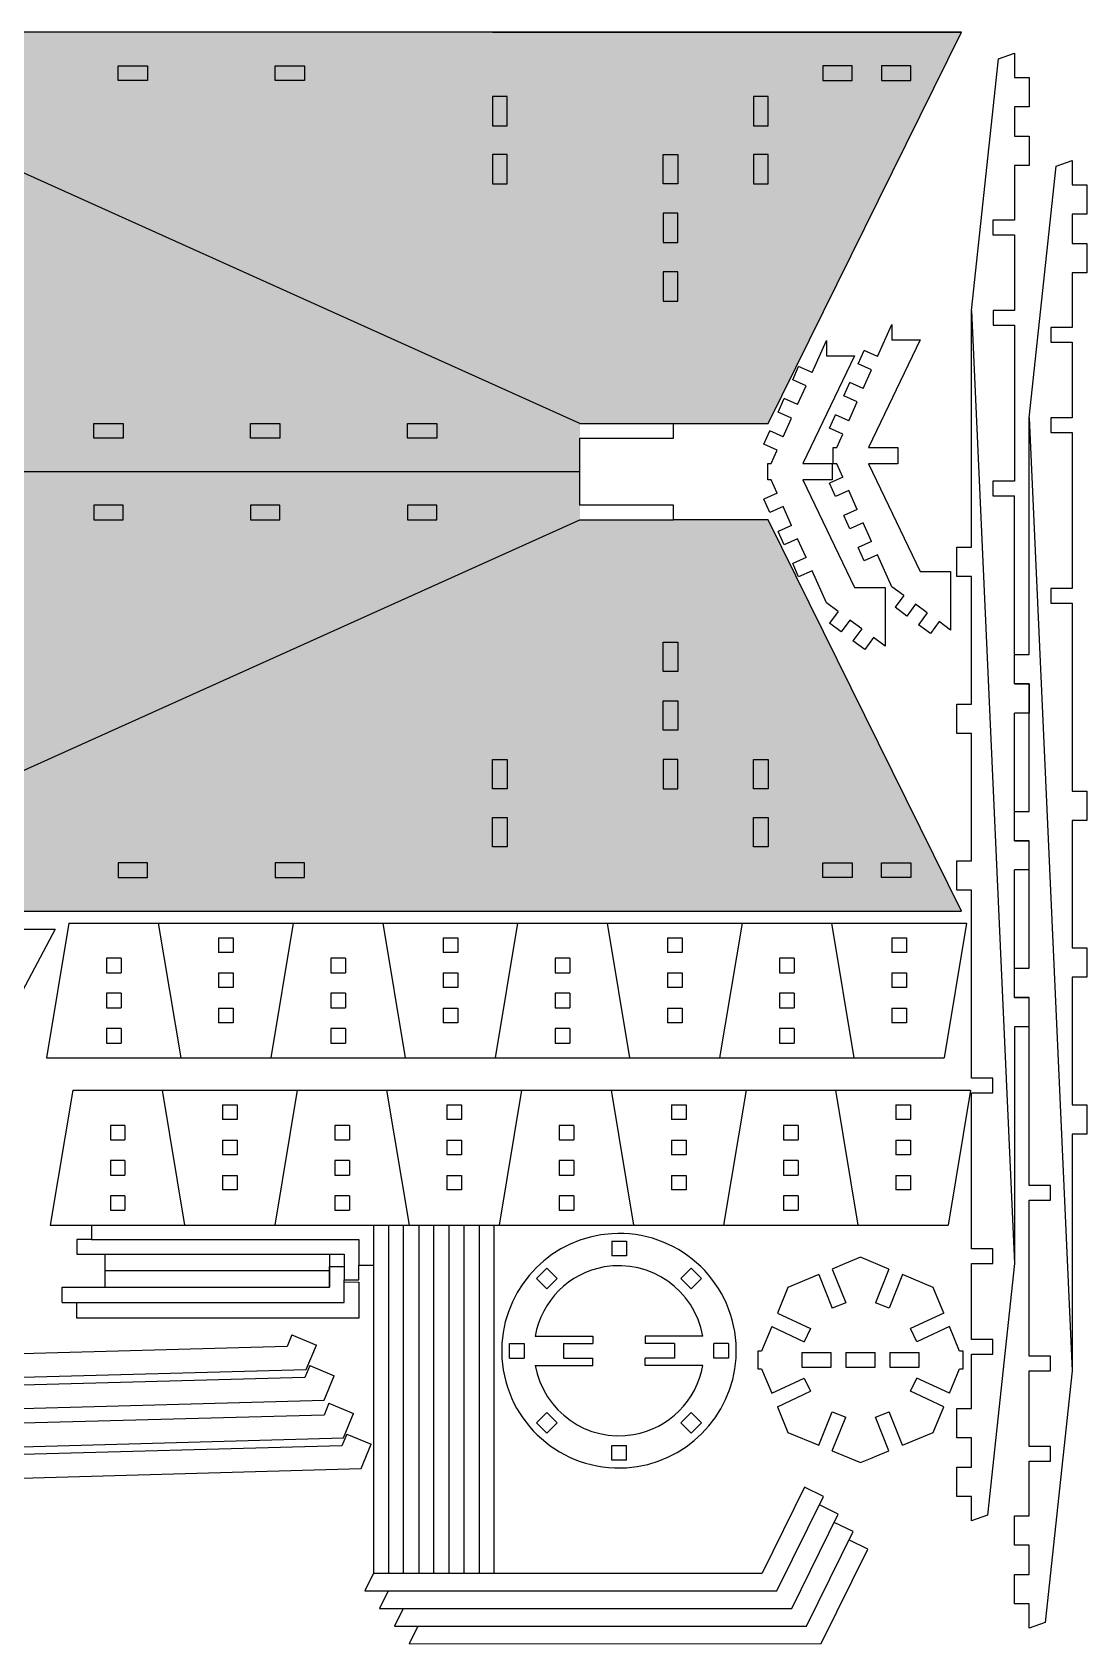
# Model space of a CAD drawing. Extents: x 1284 to 1877, y 636 to 986.
# Drawn here: x 1649 to 1877.4, y 636 to 985.2 of the extents above; entities that cross this region are included whole.
import ezdxf

# ---------------------------------------------------------------- set-up
doc = ezdxf.new("R2010")
doc.units = 0
doc.layers.get('0').update_dxf_attribs({"linetype": 'CONTINUOUS'})
doc.layers.add('PATTERN', color=4, linetype='CONTINUOUS')

msp = doc.modelspace()

# ---------------------------------------------------------------- hatches: boundary and pattern name
at = {"layer": 'PATTERN'}
h = msp.add_hatch(dxfattribs=at)
h.set_pattern_fill('HONEY', color=256, scale=0.75, style=0)
h.paths.add_polyline_path([(1850.21, 985.15), (1602.63, 985.15), (1602.63, 974.7), (1561.84, 974.7), (1520.02, 889.95), (1561.84, 805.2), (1602.63, 805.2), (1602.63, 794.75), (1850.21, 794.75), (1808.39, 879.5), (1767.6, 879.5), (1767.6, 900.4), (1808.39, 900.4)])

# ---------------------------------------------------------------- linework, layer by layer
for p, q in [((1850.21, 985.15), (1602.63, 985.15)), ((1850.21, 985.15), (1602.63, 985.15)), ((1748.66, 985.15), (1850.21, 985.15)), ((1808.39, 900.4), (1850.21, 985.15)), ((1667.59, 974.7), (1667.59, 977.88)), ((1667.59, 977.88), (1673.94, 977.88)), ((1673.94, 977.88), (1673.94, 974.7)), ((1701.58, 974.7), (1701.58, 977.88)), ((1701.58, 977.88), (1707.93, 977.88)), ((1707.93, 977.88), (1707.93, 974.7)), ((1826.55, 977.88), (1820.2, 977.88)), ((1820.2, 977.88), (1820.2, 974.7)), ((1826.55, 974.7), (1826.55, 977.88)), ((1839.25, 977.88), (1832.9, 977.88)), ((1832.9, 977.88), (1832.9, 974.7)), ((1839.25, 974.7), (1839.25, 977.88)), ((1852.39, 924.84), (1858.23, 979.38)), ((1858.23, 979.38), (1861.69, 980.61)), ((1861.69, 980.61), (1861.69, 975.32)), ((1767.6, 900.4), (1602.63, 974.7)), ((1673.94, 974.7), (1667.59, 974.7)), ((1707.93, 974.7), (1701.58, 974.7)), ((1820.2, 974.7), (1826.55, 974.7)), ((1832.9, 974.7), (1839.25, 974.7)), ((1832.9, 974.7), (1839.25, 974.7)), ((1861.69, 975.32), (1864.87, 975.32)), ((1864.87, 975.32), (1864.87, 968.97)), ((1751.83, 971.23), (1748.65, 971.23)), ((1748.65, 971.23), (1748.65, 964.88)), ((1751.83, 964.88), (1751.83, 971.23)), ((1808.39, 971.23), (1805.21, 971.23)), ((1805.21, 971.23), (1805.21, 964.88)), ((1808.39, 964.88), (1808.39, 971.23)), ((1864.87, 968.97), (1861.69, 968.97)), ((1861.69, 968.97), (1861.69, 962.62)), ((1748.65, 964.88), (1751.83, 964.88)), ((1805.21, 964.88), (1808.39, 964.88)), ((1861.69, 962.62), (1864.87, 962.62)), ((1864.87, 962.62), (1864.87, 956.27)), ((1751.83, 958.65), (1748.65, 958.65)), ((1748.65, 958.65), (1748.65, 952.3)), ((1751.83, 952.3), (1751.83, 958.65)), ((1785.6, 952.3), (1785.6, 958.65)), ((1785.6, 958.65), (1788.77, 958.65)), ((1788.77, 958.65), (1788.77, 952.3)), ((1808.39, 958.65), (1805.21, 958.65)), ((1805.21, 958.65), (1805.21, 952.3)), ((1808.39, 952.3), (1808.39, 958.65)), ((1870.71, 956.15), (1874.18, 957.37)), ((1874.18, 957.37), (1874.18, 952.09)), ((1864.87, 956.27), (1861.69, 956.27)), ((1861.69, 956.27), (1861.69, 944.46)), ((1864.87, 901.6), (1870.71, 956.15)), ((1748.65, 952.3), (1751.83, 952.3)), ((1788.77, 952.3), (1785.6, 952.3)), ((1805.21, 952.3), (1808.39, 952.3)), ((1874.18, 952.09), (1877.35, 952.09)), ((1877.35, 952.09), (1877.35, 945.74)), ((1788.77, 945.95), (1785.6, 945.95)), ((1785.6, 945.95), (1785.6, 939.6)), ((1788.77, 939.6), (1788.77, 945.95)), ((1861.69, 944.46), (1857.05, 944.46)), ((1857.05, 944.46), (1857.05, 941.28)), ((1877.35, 945.74), (1874.18, 945.74)), ((1874.18, 945.74), (1874.18, 939.39)), ((1785.6, 939.6), (1788.77, 939.6)), ((1857.05, 941.28), (1861.69, 941.28)), ((1861.69, 941.28), (1861.69, 924.84)), ((1874.18, 939.39), (1877.35, 939.39)), ((1877.35, 939.39), (1877.35, 933.04)), ((1788.77, 933.25), (1785.6, 933.25)), ((1785.6, 933.25), (1785.6, 926.9)), ((1788.77, 926.9), (1788.77, 933.25)), ((1877.35, 933.04), (1874.18, 933.04)), ((1874.18, 933.04), (1874.18, 921.22)), ((1785.6, 926.9), (1788.77, 926.9)), ((1852.39, 873.59), (1852.39, 924.84)), ((1852.39, 924.84), (1861.69, 718.43)), ((1861.69, 924.84), (1857.07, 924.84)), ((1857.07, 924.84), (1857.07, 921.67)), ((1857.07, 921.67), (1861.69, 921.67)), ((1861.69, 921.67), (1861.69, 887.9)), ((1874.18, 921.22), (1869.54, 921.22)), ((1869.54, 921.22), (1869.54, 918.04)), ((1869.54, 918.04), (1874.18, 918.04)), ((1874.18, 918.04), (1874.18, 901.6)), ((1864.87, 850.35), (1864.87, 901.6)), ((1864.87, 901.6), (1874.18, 695.19)), ((1874.18, 901.6), (1869.56, 901.6)), ((1869.56, 901.6), (1869.56, 898.43)), ((1662.3, 900.4), (1668.65, 900.4)), ((1662.3, 897.23), (1662.3, 900.4)), ((1668.65, 897.23), (1662.3, 897.23)), ((1668.65, 900.4), (1668.65, 897.23)), ((1696.29, 900.4), (1702.64, 900.4)), ((1696.29, 897.23), (1696.29, 900.4)), ((1702.64, 897.23), (1696.29, 897.23)), ((1702.64, 900.4), (1702.64, 897.23)), ((1730.27, 900.4), (1736.62, 900.4)), ((1730.27, 897.23), (1730.27, 900.4)), ((1736.62, 897.23), (1730.27, 897.23)), ((1736.62, 900.4), (1736.62, 897.23)), ((1767.6, 900.4), (1787.87, 900.4)), ((1767.6, 882.68), (1767.6, 897.23)), ((1767.6, 897.23), (1787.87, 897.23)), ((1787.87, 897.23), (1787.87, 900.4)), ((1787.87, 900.4), (1808.39, 900.4)), ((1869.56, 898.43), (1874.18, 898.43)), ((1874.18, 898.43), (1874.18, 864.66)), ((1767.6, 889.95), (1520.02, 889.95)), ((1861.69, 887.9), (1857.05, 887.9)), ((1857.05, 887.9), (1857.05, 884.72)), ((1857.05, 884.72), (1861.69, 884.72)), ((1861.7, 850.35), (1861.69, 884.72)), ((1668.65, 882.68), (1662.3, 882.68)), ((1662.3, 882.68), (1662.3, 879.5)), ((1668.65, 879.5), (1668.65, 882.68)), ((1702.64, 882.68), (1696.29, 882.68)), ((1696.29, 882.68), (1696.29, 879.5)), ((1702.64, 879.5), (1702.64, 882.68)), ((1736.62, 882.68), (1730.27, 882.68)), ((1730.27, 882.68), (1730.27, 879.5)), ((1736.62, 879.5), (1736.62, 882.68)), ((1787.87, 882.68), (1767.6, 882.68)), ((1787.87, 879.5), (1787.87, 882.68)), ((1602.63, 805.2), (1767.6, 879.5)), ((1662.3, 879.5), (1668.65, 879.5)), ((1696.29, 879.5), (1702.64, 879.5)), ((1730.27, 879.5), (1736.62, 879.5)), ((1767.6, 879.5), (1787.87, 879.5)), ((1808.39, 879.5), (1787.87, 879.5)), ((1850.21, 794.75), (1808.39, 879.5)), ((1849.21, 867.24), (1849.21, 873.59)), ((1849.21, 873.59), (1852.39, 873.59)), ((1852.39, 867.24), (1849.21, 867.24)), ((1852.39, 839.6), (1852.39, 867.24)), ((1874.18, 864.66), (1869.54, 864.66)), ((1869.54, 864.66), (1869.54, 861.49)), ((1869.54, 861.49), (1874.18, 861.49)), ((1874.18, 861.49), (1874.18, 820.77)), ((1785.6, 846.65), (1785.6, 853)), ((1785.6, 853), (1788.77, 853)), ((1788.77, 853), (1788.77, 846.65)), ((1861.7, 844), (1861.7, 850.35)), ((1861.7, 850.35), (1864.87, 850.35)), ((1788.77, 846.65), (1785.6, 846.65)), ((1864.87, 844), (1861.7, 844)), ((1861.7, 844), (1864.87, 844)), ((1864.87, 816.37), (1864.87, 844)), ((1864.87, 844), (1864.87, 837.65)), ((1785.6, 833.95), (1785.6, 840.3)), ((1785.6, 840.3), (1788.77, 840.3)), ((1788.77, 840.3), (1788.77, 833.95)), ((1849.21, 833.25), (1849.21, 839.6)), ((1849.21, 839.6), (1852.39, 839.6)), ((1864.87, 837.65), (1861.7, 837.65)), ((1861.7, 816.37), (1861.7, 837.65)), ((1788.77, 833.95), (1785.6, 833.95)), ((1852.39, 833.25), (1849.21, 833.25)), ((1852.39, 805.62), (1852.39, 833.25)), ((1748.65, 821.25), (1748.65, 827.6)), ((1748.65, 827.6), (1751.83, 827.6)), ((1751.83, 827.6), (1751.83, 821.25)), ((1788.77, 827.6), (1785.6, 827.6)), ((1785.6, 827.6), (1785.6, 821.25)), ((1788.77, 821.25), (1788.77, 827.6)), ((1805.21, 821.25), (1805.21, 827.6)), ((1805.21, 827.6), (1808.39, 827.6)), ((1808.39, 827.6), (1808.39, 821.25)), ((1751.83, 821.25), (1748.65, 821.25)), ((1785.6, 821.25), (1788.77, 821.25)), ((1808.39, 821.25), (1805.21, 821.25)), ((1874.18, 820.77), (1877.35, 820.77)), ((1877.35, 820.77), (1877.35, 814.42)), ((1748.65, 808.68), (1748.65, 815.03)), ((1748.65, 815.03), (1751.83, 815.03)), ((1751.83, 815.03), (1751.83, 808.68)), ((1805.21, 808.68), (1805.21, 815.03)), ((1805.21, 815.03), (1808.39, 815.03)), ((1808.39, 815.03), (1808.39, 808.68)), ((1861.7, 810.02), (1861.7, 816.37)), ((1861.7, 816.37), (1864.87, 816.37)), ((1877.35, 814.42), (1874.18, 814.42)), ((1874.18, 814.42), (1874.18, 786.78)), ((1864.87, 810.02), (1861.7, 810.02)), ((1861.7, 810.02), (1864.87, 810.02)), ((1864.87, 782.38), (1864.87, 810.02)), ((1751.83, 808.68), (1748.65, 808.68)), ((1808.39, 808.68), (1805.21, 808.68)), ((1673.94, 805.2), (1667.59, 805.2)), ((1667.59, 805.2), (1667.59, 802.03)), ((1673.94, 802.03), (1673.94, 805.2)), ((1707.93, 805.2), (1701.58, 805.2)), ((1701.58, 805.2), (1701.58, 802.03)), ((1707.93, 802.03), (1707.93, 805.2)), ((1820.2, 802.03), (1820.2, 805.2)), ((1820.2, 805.2), (1826.55, 805.2)), ((1826.55, 805.2), (1826.55, 802.03)), ((1832.9, 805.2), (1839.25, 805.2)), ((1832.9, 802.03), (1832.9, 805.2)), ((1832.9, 805.2), (1839.25, 805.2)), ((1839.25, 805.2), (1839.25, 802.03)), ((1849.21, 799.27), (1849.21, 805.62)), ((1849.21, 805.62), (1852.39, 805.62)), ((1864.87, 803.67), (1861.7, 803.67)), ((1861.7, 782.38), (1861.7, 803.67)), ((1667.59, 802.03), (1673.94, 802.03)), ((1701.58, 802.03), (1707.93, 802.03)), ((1826.55, 802.03), (1820.2, 802.03)), ((1839.25, 802.03), (1832.9, 802.03)), ((1852.39, 799.27), (1849.21, 799.27)), ((1852.39, 758.55), (1852.39, 799.27)), ((1602.63, 794.75), (1850.21, 794.75)), ((1874.18, 786.78), (1877.35, 786.78)), ((1877.35, 786.78), (1877.35, 780.43)), ((1861.7, 776.03), (1861.7, 782.38)), ((1861.7, 782.38), (1864.87, 782.38)), ((1877.35, 780.43), (1874.18, 780.43)), ((1874.18, 780.43), (1874.18, 752.79)), ((1864.87, 776.03), (1861.7, 776.03)), ((1861.7, 776.03), (1864.87, 776.03)), ((1864.87, 735.31), (1864.87, 776.03)), ((1861.7, 769.68), (1861.69, 718.43)), ((1864.87, 769.68), (1861.7, 769.68)), ((1857.03, 758.55), (1852.39, 758.55)), ((1857.03, 755.37), (1857.03, 758.55)), ((1852.39, 721.6), (1852.39, 755.37)), ((1852.39, 755.37), (1857.03, 755.37)), ((1874.18, 752.79), (1877.35, 752.79)), ((1877.35, 752.79), (1877.35, 746.44)), ((1877.35, 746.44), (1874.18, 746.44)), ((1874.18, 746.44), (1874.18, 695.19)), ((1869.52, 735.31), (1864.87, 735.31)), ((1869.52, 732.13), (1869.52, 735.31)), ((1864.87, 698.36), (1864.87, 732.13)), ((1864.87, 732.13), (1869.52, 732.13)), ((1661.82, 726.76), (1661.82, 723.6)), ((1722.89, 726.76), (1722.89, 651.31)), ((1726.24, 651.31), (1726.24, 726.76)), ((1729.42, 651.31), (1729.42, 726.76)), ((1732.77, 651.31), (1732.77, 726.76)), ((1735.95, 651.31), (1735.95, 726.76)), ((1739.31, 651.31), (1739.31, 726.76)), ((1742.49, 651.31), (1742.49, 726.76)), ((1745.84, 651.31), (1745.84, 726.76)), ((1749.02, 651.31), (1749.02, 726.76)), ((1658.64, 723.6), (1658.64, 720.44)), ((1661.82, 723.6), (1658.64, 723.6)), ((1661.82, 723.6), (1719.71, 723.6)), ((1719.71, 723.6), (1719.71, 718.05)), ((1658.64, 720.44), (1716.53, 720.44)), ((1664.79, 716.88), (1664.79, 720.44)), ((1713.35, 720.44), (1713.35, 716.88)), ((1716.53, 720.44), (1716.53, 714.89)), ((1857.01, 721.6), (1852.39, 721.6)), ((1857.01, 718.43), (1857.01, 721.6)), ((1664.79, 713.33), (1664.79, 716.88)), ((1664.79, 716.88), (1713.35, 716.88)), ((1713.35, 713.33), (1713.35, 717.79)), ((1713.35, 717.79), (1716.53, 717.78)), ((1713.35, 716.88), (1713.35, 713.33)), ((1719.71, 718.05), (1722.89, 718.05)), ((1719.71, 714.89), (1719.71, 718.05)), ((1852.39, 701.99), (1852.39, 718.43)), ((1852.39, 718.43), (1857.01, 718.43)), ((1861.69, 718.43), (1855.86, 663.89)), ((1655.46, 713.33), (1713.35, 713.33)), ((1655.46, 709.96), (1655.46, 713.33)), ((1716.53, 714.89), (1719.71, 714.89)), ((1716.53, 714.42), (1716.53, 714.89)), ((1716.53, 709.96), (1716.53, 714.42)), ((1716.53, 714.42), (1719.71, 714.41)), ((1719.71, 714.41), (1719.71, 706.59)), ((1655.46, 709.96), (1658.64, 709.96)), ((1658.64, 709.96), (1716.53, 709.96)), ((1658.64, 706.59), (1658.64, 709.96)), ((1719.71, 706.59), (1658.64, 706.59)), ((1705.22, 702.98), (1704.16, 700.42)), ((1705.22, 702.98), (1710.54, 700.76)), ((1857.03, 701.99), (1852.39, 701.99)), ((1857.03, 698.81), (1857.03, 701.99)), ((1704.16, 700.42), (1527.03, 695.62)), ((1708.33, 695.48), (1710.54, 700.76)), ((1852.39, 686.99), (1852.39, 698.81)), ((1852.39, 698.81), (1857.03, 698.81)), ((1869.5, 698.36), (1864.87, 698.36)), ((1869.5, 695.19), (1869.5, 698.36)), ((1527.48, 690.49), (1708.33, 695.48)), ((1709.07, 696.32), (1708, 693.76)), ((1709.07, 696.32), (1714.39, 694.1)), ((1864.87, 678.75), (1864.87, 695.19)), ((1864.87, 695.19), (1869.5, 695.19)), ((1874.18, 695.19), (1868.34, 640.65)), ((1708, 693.76), (1530.88, 688.96)), ((1712.18, 688.82), (1714.39, 694.1)), ((1531.33, 683.83), (1712.18, 688.82)), ((1713.24, 688.14), (1712.18, 685.58)), ((1713.24, 688.14), (1718.56, 685.92)), ((1712.18, 685.58), (1535.05, 680.79)), ((1716.36, 680.64), (1718.56, 685.92)), ((1849.21, 680.64), (1849.21, 686.99)), ((1849.21, 686.99), (1852.39, 686.99)), ((1717.09, 681.48), (1716.02, 678.92)), ((1717.09, 681.48), (1722.41, 679.26)), ((1535.5, 675.65), (1716.36, 680.64)), ((1716.02, 678.92), (1538.9, 674.13)), ((1720.2, 673.98), (1722.41, 679.26)), ((1852.39, 680.64), (1849.21, 680.64)), ((1852.39, 674.29), (1852.39, 680.64)), ((1869.52, 678.75), (1864.87, 678.75)), ((1869.52, 675.57), (1869.52, 678.75)), ((1539.35, 668.99), (1720.2, 673.98)), ((1849.21, 667.94), (1849.21, 674.29)), ((1849.21, 674.29), (1852.39, 674.29)), ((1864.87, 663.76), (1864.87, 675.57)), ((1864.87, 675.57), (1869.52, 675.57)), ((1816.24, 669.98), (1807.04, 651.33)), ((1810.25, 647.52), (1820.33, 667.96)), ((1820.33, 667.96), (1816.24, 669.98)), ((1852.39, 667.94), (1849.21, 667.94)), ((1852.39, 662.66), (1852.39, 667.94)), ((1813.46, 643.7), (1823.54, 664.15)), ((1823.54, 664.15), (1819.45, 666.16)), ((1855.86, 663.89), (1852.39, 662.66)), ((1861.7, 657.41), (1861.7, 663.76)), ((1861.7, 663.76), (1864.87, 663.76)), ((1816.66, 639.89), (1826.74, 660.33)), ((1826.74, 660.33), (1822.65, 662.35)), ((1819.87, 636.07), (1829.95, 656.51)), ((1829.95, 656.51), (1825.86, 658.53)), ((1864.87, 657.41), (1861.7, 657.41)), ((1864.87, 651.06), (1864.87, 657.41)), ((1722.89, 651.31), (1721.01, 647.49)), ((1722.89, 651.31), (1729.42, 651.31)), ((1729.42, 651.31), (1735.95, 651.31)), ((1735.95, 651.31), (1742.49, 651.31)), ((1742.49, 651.31), (1749.02, 651.31)), ((1749.02, 651.31), (1807.04, 651.33)), ((1861.7, 644.71), (1861.7, 651.06)), ((1861.7, 651.06), (1864.87, 651.06)), ((1721.01, 647.49), (1810.25, 647.52)), ((1726.1, 647.49), (1724.22, 643.68)), ((1724.22, 643.68), (1813.46, 643.7)), ((1729.31, 643.68), (1727.42, 639.86)), ((1864.87, 644.71), (1861.7, 644.71)), ((1864.87, 639.42), (1864.87, 644.71)), ((1727.42, 639.86), (1816.66, 639.89)), ((1732.51, 639.86), (1730.63, 636.04)), ((1868.34, 640.65), (1864.87, 639.42)), ((1730.63, 636.04), (1819.87, 636.07))]:
    msp.add_line(p, q)
at = {"color": 7}
for points in [[(1832.06, 914.9), (1835.16, 921.82)], [(1835.16, 921.82), (1835.16, 918.52)], [(1817.86, 911.43), (1820.97, 918.35)], [(1820.97, 918.35), (1820.97, 915.05)], [(1841.26, 918.52), (1830.08, 895.2)], [(1835.16, 918.52), (1838.21, 918.52), (1839.22, 918.52), (1841.26, 918.52)], [(1827.06, 915.05), (1815.89, 891.73)], [(1820.97, 915.05), (1824.01, 915.05), (1825.02, 915.05), (1827.06, 915.05)], [(1827.87, 913.3), (1829.16, 916.2)], [(1832.06, 914.9), (1829.16, 916.2)], [(1813.67, 909.84), (1814.96, 912.73)], [(1817.86, 911.43), (1814.96, 912.73)], [(1830.76, 912), (1827.87, 913.3)], [(1828.94, 907.94), (1830.76, 912)], [(1816.56, 908.54), (1813.67, 909.84)], [(1814.74, 904.48), (1816.56, 908.54)], [(1824.75, 906.35), (1826.05, 909.24)], [(1828.94, 907.94), (1826.05, 909.24)], [(1810.55, 902.88), (1811.85, 905.78)], [(1814.74, 904.48), (1811.85, 905.78)], [(1827.64, 905.05), (1824.75, 906.35)], [(1825.83, 900.99), (1827.64, 905.05)], [(1813.44, 901.58), (1810.55, 902.88)], [(1811.63, 897.53), (1813.44, 901.58)], [(1821.63, 899.39), (1822.93, 902.29)], [(1825.83, 900.99), (1822.93, 902.29)], [(1807.43, 895.93), (1808.73, 898.83)], [(1811.63, 897.53), (1808.73, 898.83)], [(1824.53, 898.1), (1821.63, 899.39)], [(1823.23, 895.2), (1824.53, 898.1)], [(1810.33, 894.63), (1807.43, 895.93)], [(1809.03, 891.73), (1810.33, 894.63)], [(1822.46, 895.2), (1823.23, 895.2)], [(1822.46, 891.64), (1822.46, 892.79), (1822.46, 893.89), (1822.46, 895.2)], [(1830.08, 895.2), (1836.43, 895.2)], [(1836.43, 895.2), (1836.43, 891.64)], [(1808.27, 891.73), (1809.03, 891.73)], [(1808.27, 888.18), (1808.27, 889.33), (1808.27, 890.42), (1808.27, 891.73)], [(1815.89, 891.73), (1822.24, 891.73)], [(1822.24, 891.73), (1822.24, 888.18)], [(1823.23, 891.64), (1822.46, 891.64)], [(1824.53, 888.75), (1823.23, 891.64)], [(1836.43, 891.64), (1830.08, 891.64)], [(1830.08, 891.64), (1841.26, 868.32)], [(1809.03, 888.18), (1808.27, 888.18)], [(1810.33, 885.28), (1809.03, 888.18)], [(1822.24, 888.18), (1815.89, 888.18)], [(1815.89, 888.18), (1827.06, 864.86)], [(1824.53, 888.75), (1821.63, 887.45)], [(1822.93, 884.55), (1821.63, 887.45)], [(1810.33, 885.28), (1807.43, 883.98)], [(1808.73, 881.08), (1807.43, 883.98)], [(1825.83, 885.85), (1822.93, 884.55)], [(1827.64, 881.79), (1825.83, 885.85)], [(1811.63, 882.38), (1808.73, 881.08)], [(1813.44, 878.33), (1811.63, 882.38)], [(1827.64, 881.79), (1824.75, 880.49)], [(1826.05, 877.6), (1824.75, 880.49)], [(1813.44, 878.33), (1810.55, 877.03)], [(1811.85, 874.13), (1810.55, 877.03)], [(1828.94, 878.9), (1826.05, 877.6)], [(1830.76, 874.84), (1828.94, 878.9)], [(1814.74, 875.43), (1811.85, 874.13)], [(1816.56, 871.37), (1814.74, 875.43)], [(1830.76, 874.84), (1827.87, 873.54)], [(1829.16, 870.64), (1827.87, 873.54)], [(1816.56, 871.37), (1813.67, 870.08)], [(1814.96, 867.18), (1813.67, 870.08)], [(1832.06, 871.94), (1829.16, 870.64)], [(1835.16, 865.02), (1832.06, 871.94)], [(1817.86, 868.48), (1814.96, 867.18)], [(1820.97, 861.56), (1817.86, 868.48)], [(1841.26, 868.32), (1847.86, 868.32)], [(1847.86, 868.32), (1847.86, 863.18), (1847.86, 862.05), (1847.86, 855.62)], [(1827.06, 864.86), (1833.67, 864.86)], [(1833.67, 864.86), (1833.67, 859.72), (1833.67, 858.59), (1833.67, 852.16)], [(1837.72, 863.13), (1835.16, 865.02)], [(1837.72, 863.13), (1835.83, 860.58)], [(1823.52, 859.67), (1820.97, 861.56)], [(1823.52, 859.67), (1821.63, 857.12)], [(1838.38, 858.69), (1835.83, 860.58)], [(1840.27, 861.24), (1838.38, 858.69)], [(1842.82, 859.36), (1840.27, 861.24)], [(1842.82, 859.36), (1840.93, 856.8)], [(1824.18, 855.23), (1821.63, 857.12)], [(1826.07, 857.78), (1824.18, 855.23)], [(1828.62, 855.89), (1826.07, 857.78)], [(1828.62, 855.89), (1826.73, 853.34)], [(1843.49, 854.92), (1840.93, 856.8)], [(1845.37, 857.47), (1843.49, 854.92)], [(1847.86, 855.62), (1845.37, 857.47)], [(1829.29, 851.45), (1826.73, 853.34)], [(1831.17, 854), (1829.29, 851.45)], [(1833.67, 852.16), (1831.17, 854)], [(1566.58, 790.86), (1567.67, 790.86), (1568.57, 790.86), (1578.44, 790.86), (1579.27, 790.86), (1589.14, 790.86), (1589.89, 790.86), (1599.91, 790.86), (1600.89, 790.86), (1611.36, 790.86), (1612.34, 790.86), (1622.06, 790.86), (1623.34, 790.86), (1632.69, 790.86), (1633.59, 790.86), (1643.16, 790.86), (1644.29, 790.86), (1653.96, 790.86)], [(1653.96, 790.86), (1645.57, 775.07)], [(1656.91, 792.16), (1652.05, 762.99)], [(1656.91, 792.16), (1665.93, 792.16), (1666.86, 792.16), (1690.28, 792.16), (1691.24, 792.16), (1714.68, 792.16), (1715.74, 792.16), (1738.94, 792.16), (1739.93, 792.16), (1763.37, 792.16), (1764.3, 792.16), (1787.55, 792.16), (1788.46, 792.16), (1811.95, 792.16), (1812.94, 792.16), (1836.22, 792.16), (1837.34, 792.16), (1851.32, 792.16)], [(1681.21, 762.99), (1676.35, 792.16)], [(1689.35, 788.99), (1689.35, 785.81)], [(1689.35, 788.99), (1692.52, 788.99)], [(1692.52, 788.99), (1692.52, 785.81)], [(1705.51, 792.16), (1700.65, 762.99)], [(1729.81, 762.99), (1724.95, 792.16)], [(1737.95, 788.99), (1737.95, 785.81)], [(1737.95, 788.99), (1741.12, 788.99)], [(1741.12, 788.99), (1741.12, 785.81)], [(1754.11, 792.16), (1749.25, 762.99)], [(1778.41, 762.99), (1773.55, 792.16)], [(1786.55, 788.99), (1789.72, 788.99)], [(1786.55, 788.99), (1786.55, 785.81)], [(1789.72, 788.99), (1789.72, 785.81)], [(1802.71, 792.16), (1797.85, 762.99)], [(1827.01, 762.99), (1822.15, 792.16)], [(1835.15, 788.99), (1838.32, 788.99)], [(1835.15, 788.99), (1835.15, 785.81)], [(1838.32, 788.99), (1838.32, 785.81)], [(1851.32, 792.16), (1846.46, 762.99)], [(1692.52, 785.81), (1689.35, 785.81)], [(1741.12, 785.81), (1737.95, 785.81)], [(1789.72, 785.81), (1786.55, 785.81)], [(1838.32, 785.81), (1835.15, 785.81)], [(1665.04, 784.58), (1665.04, 781.41)], [(1668.22, 784.58), (1665.04, 784.58)], [(1668.22, 784.58), (1668.22, 781.41)], [(1713.65, 784.58), (1713.65, 781.41)], [(1716.82, 784.58), (1713.65, 784.58)], [(1716.82, 784.58), (1716.82, 781.41)], [(1762.25, 784.58), (1762.25, 781.41)], [(1765.42, 784.58), (1762.25, 784.58)], [(1765.42, 784.58), (1765.42, 781.41)], [(1814.02, 784.58), (1810.85, 784.58)], [(1810.85, 784.58), (1810.85, 781.41)], [(1814.02, 784.58), (1814.02, 781.41)], [(1665.04, 781.41), (1668.22, 781.41)], [(1689.35, 781.37), (1689.35, 778.19)], [(1689.35, 781.37), (1692.52, 781.37)], [(1692.52, 781.37), (1692.52, 778.19)], [(1713.65, 781.41), (1716.82, 781.41)], [(1737.95, 781.37), (1737.95, 778.19)], [(1737.95, 781.37), (1741.12, 781.37)], [(1741.12, 781.37), (1741.12, 778.19)], [(1762.25, 781.41), (1765.42, 781.41)], [(1786.55, 781.37), (1789.72, 781.37)], [(1786.55, 781.37), (1786.55, 778.19)], [(1789.72, 781.37), (1789.72, 778.19)], [(1810.85, 781.41), (1814.02, 781.41)], [(1835.15, 781.37), (1838.32, 781.37)], [(1835.15, 781.37), (1835.15, 778.19)], [(1838.32, 781.37), (1838.32, 778.19)], [(1665.04, 776.96), (1665.04, 773.79)], [(1668.22, 776.96), (1665.04, 776.96)], [(1668.22, 776.96), (1668.22, 773.79)], [(1692.52, 778.19), (1689.35, 778.19)], [(1713.65, 776.96), (1713.65, 773.79)], [(1716.82, 776.96), (1713.65, 776.96)], [(1716.82, 776.96), (1716.82, 773.79)], [(1741.12, 778.19), (1737.95, 778.19)], [(1765.42, 776.96), (1762.25, 776.96)], [(1762.25, 776.96), (1762.25, 773.79)], [(1765.42, 776.96), (1765.42, 773.79)], [(1789.72, 778.19), (1786.55, 778.19)], [(1814.02, 776.96), (1810.85, 776.96)], [(1810.85, 776.96), (1810.85, 773.79)], [(1814.02, 776.96), (1814.02, 773.79)], [(1838.32, 778.19), (1835.15, 778.19)], [(1665.04, 773.79), (1668.22, 773.79)], [(1689.35, 773.75), (1689.35, 770.57)], [(1689.35, 773.75), (1692.52, 773.75)], [(1692.52, 773.75), (1692.52, 770.57)], [(1713.65, 773.79), (1716.82, 773.79)], [(1737.95, 773.75), (1737.95, 770.57)], [(1737.95, 773.75), (1741.12, 773.75)], [(1741.12, 773.75), (1741.12, 770.57)], [(1762.25, 773.79), (1765.42, 773.79)], [(1786.55, 773.75), (1789.72, 773.75)], [(1786.55, 773.75), (1786.55, 770.57)], [(1789.72, 773.75), (1789.72, 770.57)], [(1810.85, 773.79), (1814.02, 773.79)], [(1835.15, 773.75), (1838.32, 773.75)], [(1835.15, 773.75), (1835.15, 770.57)], [(1838.32, 773.75), (1838.32, 770.57)], [(1665.04, 769.34), (1665.04, 766.17)], [(1668.22, 769.34), (1665.04, 769.34)], [(1668.22, 769.34), (1668.22, 766.17)], [(1692.52, 770.57), (1689.35, 770.57)], [(1713.65, 769.34), (1713.65, 766.17)], [(1716.82, 769.34), (1713.65, 769.34)], [(1716.82, 769.34), (1716.82, 766.17)], [(1741.12, 770.57), (1737.95, 770.57)], [(1765.42, 769.34), (1762.25, 769.34)], [(1762.25, 769.34), (1762.25, 766.17)], [(1765.42, 769.34), (1765.42, 766.17)], [(1789.72, 770.57), (1786.55, 770.57)], [(1814.02, 769.34), (1810.85, 769.34)], [(1810.85, 769.34), (1810.85, 766.17)], [(1814.02, 769.34), (1814.02, 766.17)], [(1838.32, 770.57), (1835.15, 770.57)], [(1665.04, 766.17), (1668.22, 766.17)], [(1713.65, 766.17), (1716.82, 766.17)], [(1762.25, 766.17), (1765.42, 766.17)], [(1810.85, 766.17), (1814.02, 766.17)], [(1652.05, 762.99), (1666.44, 762.99), (1667.29, 762.99), (1690.57, 762.99), (1691.5, 762.99), (1714.76, 762.99), (1715.93, 762.99), (1739.29, 762.99), (1740.33, 762.99), (1763.5, 762.99), (1764.59, 762.99), (1788.14, 762.99), (1788.97, 762.99), (1811.95, 762.99), (1812.96, 762.99), (1836.43, 762.99), (1837.42, 762.99), (1846.46, 762.99)], [(1657.76, 755.94), (1652.9, 726.76)], [(1657.76, 755.94), (1666.78, 755.94), (1667.72, 755.94), (1691.13, 755.94), (1692.09, 755.94), (1715.53, 755.94), (1716.59, 755.94), (1739.79, 755.94), (1740.78, 755.94), (1764.22, 755.94), (1765.15, 755.94), (1788.41, 755.94), (1789.31, 755.94), (1812.8, 755.94), (1813.79, 755.94), (1837.07, 755.94), (1838.19, 755.94), (1852.17, 755.94)], [(1682.06, 726.76), (1677.2, 755.94)], [(1706.37, 755.94), (1701.51, 726.76)], [(1730.67, 726.76), (1725.81, 755.94)], [(1754.97, 755.94), (1750.11, 726.76)], [(1779.27, 726.76), (1774.41, 755.94)], [(1803.57, 755.94), (1798.71, 726.76)], [(1827.87, 726.76), (1823.01, 755.94)], [(1852.17, 755.94), (1847.31, 726.76)], [(1690.2, 752.76), (1690.2, 749.59)], [(1690.2, 752.76), (1693.37, 752.76)], [(1693.37, 752.76), (1693.37, 749.59)], [(1738.8, 752.76), (1738.8, 749.59)], [(1738.8, 752.76), (1741.97, 752.76)], [(1741.97, 752.76), (1741.97, 749.59)], [(1787.4, 752.76), (1790.57, 752.76)], [(1787.4, 752.76), (1787.4, 749.59)], [(1790.57, 752.76), (1790.57, 749.59)], [(1836, 752.76), (1839.17, 752.76)], [(1836, 752.76), (1836, 749.59)], [(1839.17, 752.76), (1839.17, 749.59)], [(1665.9, 748.35), (1665.9, 745.18)], [(1669.07, 748.35), (1665.9, 748.35)], [(1669.07, 748.35), (1669.07, 745.18)], [(1693.37, 749.59), (1690.2, 749.59)], [(1714.5, 748.35), (1714.5, 745.18)], [(1717.67, 748.35), (1714.5, 748.35)], [(1717.67, 748.35), (1717.67, 745.18)], [(1741.97, 749.59), (1738.8, 749.59)], [(1763.1, 748.35), (1763.1, 745.18)], [(1766.27, 748.35), (1763.1, 748.35)], [(1766.27, 748.35), (1766.27, 745.18)], [(1790.57, 749.59), (1787.4, 749.59)], [(1814.87, 748.35), (1811.7, 748.35)], [(1811.7, 748.35), (1811.7, 745.18)], [(1814.87, 748.35), (1814.87, 745.18)], [(1839.17, 749.59), (1836, 749.59)], [(1665.9, 745.18), (1669.07, 745.18)], [(1690.2, 745.14), (1690.2, 741.97)], [(1690.2, 745.14), (1693.37, 745.14)], [(1693.37, 745.14), (1693.37, 741.97)], [(1714.5, 745.18), (1717.67, 745.18)], [(1738.8, 745.14), (1738.8, 741.97)], [(1738.8, 745.14), (1741.97, 745.14)], [(1741.97, 745.14), (1741.97, 741.97)], [(1763.1, 745.18), (1766.27, 745.18)], [(1787.4, 745.14), (1790.57, 745.14)], [(1787.4, 745.14), (1787.4, 741.97)], [(1790.57, 745.14), (1790.57, 741.97)], [(1811.7, 745.18), (1814.87, 745.18)], [(1836, 745.14), (1839.17, 745.14)], [(1836, 745.14), (1836, 741.97)], [(1839.17, 745.14), (1839.17, 741.97)], [(1665.9, 740.73), (1665.9, 737.56)], [(1669.07, 740.73), (1665.9, 740.73)], [(1669.07, 740.73), (1669.07, 737.56)], [(1693.37, 741.97), (1690.2, 741.97)], [(1714.5, 740.73), (1714.5, 737.56)], [(1717.67, 740.73), (1714.5, 740.73)], [(1717.67, 740.73), (1717.67, 737.56)], [(1741.97, 741.97), (1738.8, 741.97)], [(1766.27, 740.73), (1763.1, 740.73)], [(1763.1, 740.73), (1763.1, 737.56)], [(1766.27, 740.73), (1766.27, 737.56)], [(1790.57, 741.97), (1787.4, 741.97)], [(1814.87, 740.73), (1811.7, 740.73)], [(1811.7, 740.73), (1811.7, 737.56)], [(1814.87, 740.73), (1814.87, 737.56)], [(1839.17, 741.97), (1836, 741.97)], [(1665.9, 737.56), (1669.07, 737.56)], [(1690.2, 737.52), (1690.2, 734.35)], [(1690.2, 737.52), (1693.37, 737.52)], [(1693.37, 737.52), (1693.37, 734.35)], [(1714.5, 737.56), (1717.67, 737.56)], [(1738.8, 737.52), (1738.8, 734.35)], [(1738.8, 737.52), (1741.97, 737.52)], [(1741.97, 737.52), (1741.97, 734.35)], [(1763.1, 737.56), (1766.27, 737.56)], [(1787.4, 737.52), (1790.57, 737.52)], [(1787.4, 737.52), (1787.4, 734.35)], [(1790.57, 737.52), (1790.57, 734.35)], [(1811.7, 737.56), (1814.87, 737.56)], [(1836, 737.52), (1839.17, 737.52)], [(1836, 737.52), (1836, 734.35)], [(1839.17, 737.52), (1839.17, 734.35)], [(1693.37, 734.35), (1690.2, 734.35)], [(1741.97, 734.35), (1738.8, 734.35)], [(1790.57, 734.35), (1787.4, 734.35)], [(1839.17, 734.35), (1836, 734.35)], [(1665.9, 733.11), (1665.9, 729.94)], [(1669.07, 733.11), (1665.9, 733.11)], [(1665.9, 729.94), (1669.07, 729.94)], [(1669.07, 733.11), (1669.07, 729.94)], [(1714.5, 733.11), (1714.5, 729.94)], [(1717.67, 733.11), (1714.5, 733.11)], [(1714.5, 729.94), (1717.67, 729.94)], [(1717.67, 733.11), (1717.67, 729.94)], [(1766.27, 733.11), (1763.1, 733.11)], [(1763.1, 733.11), (1763.1, 729.94)], [(1763.1, 729.94), (1766.27, 729.94)], [(1766.27, 733.11), (1766.27, 729.94)], [(1814.87, 733.11), (1811.7, 733.11)], [(1811.7, 733.11), (1811.7, 729.94)], [(1811.7, 729.94), (1814.87, 729.94)], [(1814.87, 733.11), (1814.87, 729.94)], [(1652.9, 726.76), (1667.29, 726.76), (1668.14, 726.76), (1691.42, 726.76), (1692.36, 726.76), (1715.61, 726.76), (1716.78, 726.76), (1740.14, 726.76), (1741.18, 726.76), (1764.35, 726.76), (1765.45, 726.76), (1788.99, 726.76), (1789.82, 726.76), (1812.8, 726.76), (1813.82, 726.76), (1837.28, 726.76), (1838.27, 726.76), (1847.31, 726.76)], [(1774.47, 723.24), (1774.47, 720.06)], [(1774.47, 723.24), (1777.65, 723.24)], [(1777.65, 723.24), (1777.65, 720.06)], [(1777.65, 720.06), (1774.47, 720.06)], [(1828.37, 719.76), (1825.75, 718.68), (1824.92, 718.34), (1822.25, 717.23)], [(1834.48, 717.23), (1828.37, 719.76)], [(1758.17, 715.17), (1760.41, 717.42)], [(1760.41, 717.42), (1762.66, 715.17)], [(1791.7, 717.42), (1789.46, 715.17)], [(1791.7, 717.42), (1793.95, 715.17)], [(1819.32, 716.02), (1812.65, 713.25)], [(1819.32, 716.02), (1822.2, 708.76)], [(1822.25, 717.23), (1825.15, 709.93)], [(1834.48, 717.23), (1831.58, 709.93)], [(1837.42, 716.02), (1834.53, 708.76)], [(1844.08, 713.25), (1837.42, 716.02)], [(1758.17, 715.17), (1760.41, 712.93)], [(1762.66, 715.17), (1760.41, 712.93)], [(1791.7, 712.93), (1789.46, 715.17)], [(1793.95, 715.17), (1791.7, 712.93)], [(1812.65, 713.25), (1810.35, 707.69)], [(1846.39, 707.69), (1844.08, 713.25)], [(1825.15, 709.93), (1822.2, 708.76)], [(1834.53, 708.76), (1831.58, 709.93)], [(1810.35, 707.69), (1817.53, 704.35)], [(1846.39, 707.69), (1839.21, 704.35)], [(1757.92, 702.7), (1770.41, 702.7)], [(1770.41, 702.7), (1770.41, 701.11)], [(1794.2, 702.7), (1781.7, 702.7)], [(1781.7, 702.7), (1781.7, 701.11)], [(1809.13, 704.76), (1806.93, 699.44)], [(1809.13, 704.76), (1816.19, 701.47)], [(1817.53, 704.35), (1816.19, 701.47)], [(1840.55, 701.47), (1839.21, 704.35)], [(1847.6, 704.76), (1840.55, 701.47)], [(1849.8, 699.44), (1847.6, 704.76)], [(1750.71, 701.11), (1750.71, 700.02), (1750.71, 699.3), (1750.71, 697.94)], [(1752.35, 697.94), (1752.35, 701.11)], [(1752.35, 701.11), (1755.52, 701.11)], [(1755.52, 701.11), (1755.52, 697.94)], [(1764.06, 701.11), (1764.06, 697.94)], [(1764.06, 701.11), (1770.41, 701.11)], [(1788.05, 701.11), (1781.7, 701.11)], [(1788.05, 701.11), (1788.05, 697.94)], [(1799.77, 701.11), (1796.59, 701.11)], [(1796.59, 697.94), (1796.59, 701.11)], [(1799.77, 701.11), (1799.77, 697.94)], [(1801.41, 697.94), (1801.41, 699.22), (1801.41, 700.06), (1801.41, 701.11)], [(1806.14, 699.44), (1806.14, 695.63)], [(1806.93, 699.44), (1806.14, 699.44)], [(1815.67, 699.13), (1815.67, 695.95)], [(1815.67, 699.13), (1822.02, 699.13)], [(1822.02, 695.95), (1822.02, 699.13)], [(1825.19, 699.13), (1825.19, 695.95)], [(1825.19, 699.13), (1831.54, 699.13)], [(1831.54, 695.95), (1831.54, 699.13)], [(1834.72, 699.13), (1841.07, 699.13)], [(1834.72, 699.13), (1834.72, 695.95)], [(1841.07, 695.95), (1841.07, 699.13)], [(1850.59, 699.44), (1849.8, 699.44)], [(1850.59, 695.63), (1850.59, 699.44)], [(1752.35, 697.94), (1755.52, 697.94)], [(1757.92, 696.35), (1770.41, 696.35)], [(1764.06, 697.94), (1770.41, 697.94)], [(1770.41, 696.35), (1770.41, 697.94)], [(1788.05, 697.94), (1781.7, 697.94)], [(1781.7, 696.35), (1781.7, 697.94)], [(1794.2, 696.35), (1781.7, 696.35)], [(1799.77, 697.94), (1796.59, 697.94)], [(1806.14, 695.63), (1806.93, 695.63)], [(1806.93, 695.63), (1809.13, 690.32)], [(1815.67, 695.95), (1822.02, 695.95)], [(1825.19, 695.95), (1831.54, 695.95)], [(1834.72, 695.95), (1841.07, 695.95)], [(1847.6, 690.32), (1849.8, 695.63)], [(1849.8, 695.63), (1850.59, 695.63)], [(1809.13, 690.32), (1816.19, 693.61)], [(1816.19, 693.61), (1817.53, 690.73)], [(1839.21, 690.73), (1840.55, 693.61)], [(1847.6, 690.32), (1840.55, 693.61)], [(1810.35, 687.38), (1817.53, 690.73)], [(1846.39, 687.38), (1839.21, 690.73)], [(1758.17, 683.88), (1760.41, 686.13)], [(1760.41, 686.13), (1762.66, 683.88)], [(1789.46, 683.88), (1791.7, 686.13)], [(1793.95, 683.88), (1791.7, 686.13)], [(1810.35, 687.38), (1812.65, 681.82)], [(1819.32, 679.06), (1822.2, 686.32)], [(1822.2, 686.32), (1825.15, 685.15)], [(1822.25, 677.85), (1825.15, 685.15)], [(1831.58, 685.15), (1834.53, 686.32)], [(1834.48, 677.85), (1831.58, 685.15)], [(1837.42, 679.06), (1834.53, 686.32)], [(1844.08, 681.82), (1846.39, 687.38)], [(1760.41, 681.64), (1758.17, 683.88)], [(1760.41, 681.64), (1762.66, 683.88)], [(1791.7, 681.64), (1789.46, 683.88)], [(1793.95, 683.88), (1791.7, 681.64)], [(1812.65, 681.82), (1819.32, 679.06)], [(1837.42, 679.06), (1844.08, 681.82)], [(1774.47, 678.99), (1777.65, 678.99)], [(1774.47, 675.82), (1774.47, 678.99)], [(1777.65, 675.82), (1777.65, 678.99)], [(1822.25, 677.85), (1828.37, 675.31)], [(1828.37, 675.31), (1830.85, 676.34), (1831.54, 676.63), (1834.48, 677.85)], [(1777.65, 675.82), (1774.47, 675.82)]]:
    msp.add_lwpolyline(points, dxfattribs=at)
for points in [[(1774.47, 724.88), (1761.69, 724.08), (1751.51, 713.89), (1750.71, 701.11)], [(1801.41, 701.11), (1800.53, 715.12), (1788.47, 725.75), (1774.47, 724.88)], [(1794.2, 702.7), (1792.44, 712.72), (1782.9, 719.42), (1772.88, 717.67)], [(1772.88, 717.67), (1765.24, 716.33), (1759.26, 710.34), (1757.92, 702.7)], [(1750.71, 697.94), (1751.58, 683.94), (1763.64, 673.3), (1777.65, 674.18)], [(1757.92, 696.35), (1759.67, 686.33), (1769.21, 679.63), (1779.23, 681.39)], [(1777.65, 674.18), (1790.42, 674.98), (1800.61, 685.16), (1801.41, 697.94)], [(1779.23, 681.39), (1786.88, 682.73), (1792.86, 688.71), (1794.2, 696.35)]]:
    msp.add_open_spline(points, degree=3, dxfattribs=at)

doc.saveas('drawing.dxf')
